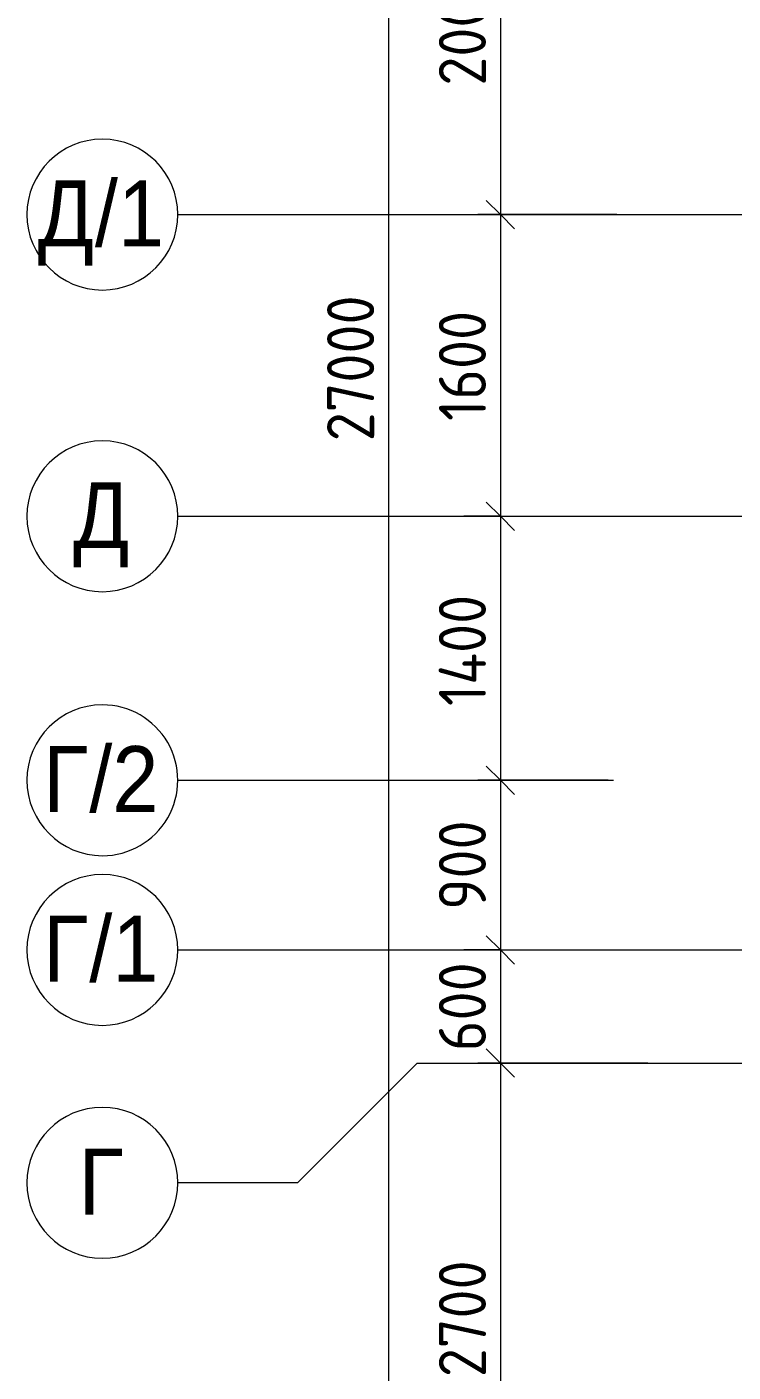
# Model space of a CAD drawing. Header units: millimetres. Extents: x -4060 to 187734, y -8553 to 29000.
# Drawn here: x -4060 to -315, y 8861 to 15996 of the extents above; entities that cross this region are included whole.
import ezdxf

# ---------------------------------------------------------------- set-up
doc = ezdxf.new("R2010")
doc.units = ezdxf.units.MM
doc.linetypes.add('Осевая', pattern=[3175, 635, -476.25, 1587.5, -476.25])
for name, color, linetype, lineweight in [('A-ANNO-DIMS', 7, 'Continuous', 9), ('A-ANNO-DIMS-100', 7, 'Continuous', 9), ('Оси', 7, 'Continuous', 9), ('Оси-1', 7, 'Continuous', 20), ('Оси-2', 7, 'Осевая', 9)]:
    doc.layers.add(name, color=color, linetype=linetype, lineweight=lineweight)
doc.styles.add('Arial', font='arial.ttf', dxfattribs={"width": 0.9, "height": 350})
doc.styles.add('ISOCPEUR', font='isocpeur.ttf', dxfattribs={"width": 0.9, "height": 250})
doc.dimstyles.new('ISO-2_5_0_9К_БОЛЬШОЙ', dxfattribs={"dimscale": 304.8, "dimtxt": 248.995294, "dimasz": 0.492126, "dimexe": 0.393701, "dimexo": 0.984252, "dimgap": 0, "dimtad": 1, "dimdec": 0, "dimrnd": 10, "dimzin": 0, "dimdsep": 46, "dimtxsty": 'ISOCPEUR', "dimblk1": 'OBLIQUE', "dimblk2": 'OBLIQUE', "dimsah": 1, "dimcen": 0.09, "dimdle": 0.393701, "dimazin": 0, "dimtfac": 1, "dimtdec": 4, "dimtix": 1, "dimtmove": 0, "dimatfit": 3, "dimfxl": 1, "dimtvp": 1, "dimtolj": 1, "dimtzin": 0, "dimarcsym": 2})
doc.dimstyles.new('ISO-2_5_0_9К_БОЛЬШОЙ_1', dxfattribs={"dimscale": 304.8, "dimtxt": 248.995294, "dimasz": 0.492126, "dimexe": 0.393701, "dimexo": 0.984252, "dimgap": 0, "dimtad": 1, "dimdec": 0, "dimrnd": 10, "dimzin": 0, "dimdsep": 46, "dimtxsty": 'ISOCPEUR', "dimblk1": 'OBLIQUE', "dimblk2": 'OBLIQUE', "dimsah": 1, "dimcen": 0.09, "dimdle": 0.393701, "dimazin": 0, "dimtfac": 1, "dimtdec": 4, "dimtix": 1, "dimtmove": 2, "dimatfit": 3, "dimfxl": 1, "dimtvp": 1, "dimtolj": 1, "dimtzin": 0, "dimarcsym": 2})

# ---------------------------------------------------------------- blocks, each defined once
blk = doc.blocks.new('Ось сетки - D8-29747960-План отделки стен 1 этажа в осях 1-12')
at = {"layer": 'Оси-1'}
for start, end in [(360, 180), (180, 360)]:
    blk.add_arc((0, 0), 4, start, end, dxfattribs=at)
blk = doc.blocks.new('DIMBLOCK17-План отделки стен 1 этажа в осях 1-12')
at = {"layer": 'A-ANNO-DIMS-100', "lineweight": 20}
for p, q in [((-1549.2, 17000), (-1624.2, 17075)), ((-1549.2, 17000), (-1474.2, 16925)), ((-1549.2, 15000), (-1624.2, 15075)), ((-1549.2, 15000), (-1474.2, 14925))]:
    blk.add_line(p, q, dxfattribs=at)
at = {"layer": 'A-ANNO-DIMS-100'}
for p, q in [((-1743.1, 17000), (-1429.2, 17000)), ((-1549.2, 17000), (-1743.1, 17000)), ((-1549.2, 17000), (-1549.2, 15000)), ((-931.8, 15000), (-1669.2, 15000)), ((-1549.2, 15000), (-931.8, 15000))]:
    blk.add_line(p, q, dxfattribs=at)
at = {"layer": 'A-ANNO-DIMS-100', "color": 0, "insert": (-1875.8, 15684), "char_height": 250, "width": 758.478, "attachment_point": 1, "rotation": 90, "line_spacing_factor": 1.149209, "style": 'ISOCPEUR'}
blk.add_mtext('2000', dxfattribs=at)
blk = doc.blocks.new('_Oblique')
at = {"color": 0, "linetype": 'ByBlock', "lineweight": -2}
blk.add_line((-0.5, -0.5), (0.5, 0.5), dxfattribs=at)
blk = doc.blocks.new('DIMBLOCK18-План отделки стен 1 этажа в осях 1-12')
at = {"layer": 'A-ANNO-DIMS-100', "lineweight": 20}
for p, q in [((-1549.2, 15000), (-1624.2, 15075)), ((-1549.2, 15000), (-1474.2, 14925)), ((-1549.2, 13400), (-1624.2, 13475)), ((-1549.2, 13400), (-1474.2, 13325))]:
    blk.add_line(p, q, dxfattribs=at)
at = {"layer": 'A-ANNO-DIMS-100'}
for p, q in [((-931.8, 15000), (-1669.2, 15000)), ((-1549.2, 15000), (-1549.2, 13400)), ((-1549.2, 15000), (-931.8, 15000)), ((-1743.1, 13400), (-1429.2, 13400)), ((-1549.2, 13400), (-1743.1, 13400))]:
    blk.add_line(p, q, dxfattribs=at)
at = {"layer": 'A-ANNO-DIMS-100', "color": 0, "insert": (-1875.8, 13905.5), "char_height": 250, "width": 706.764, "attachment_point": 1, "rotation": 90, "line_spacing_factor": 1.149209, "style": 'ISOCPEUR'}
blk.add_mtext('1600', dxfattribs=at)
blk = doc.blocks.new('DIMBLOCK19-План отделки стен 1 этажа в осях 1-12')
at = {"layer": 'A-ANNO-DIMS-100', "lineweight": 20}
for p, q in [((-1549.2, 13400), (-1624.2, 13475)), ((-1549.2, 13400), (-1474.2, 13325)), ((-1549.2, 12000), (-1624.2, 12075)), ((-1549.2, 12000), (-1474.2, 11925))]:
    blk.add_line(p, q, dxfattribs=at)
at = {"layer": 'A-ANNO-DIMS-100'}
for p, q in [((-1743.1, 13400), (-1429.2, 13400)), ((-1549.2, 13400), (-1743.1, 13400)), ((-1549.2, 13400), (-1549.2, 12000)), ((-978.6, 12000), (-1669.2, 12000)), ((-1549.2, 12000), (-978.6, 12000))]:
    blk.add_line(p, q, dxfattribs=at)
at = {"layer": 'A-ANNO-DIMS-100', "color": 0, "insert": (-1875.8, 12393.5), "char_height": 250, "width": 735.494, "attachment_point": 1, "rotation": 90, "line_spacing_factor": 1.149209, "style": 'ISOCPEUR'}
blk.add_mtext('1400', dxfattribs=at)
blk = doc.blocks.new('DIMBLOCK20-План отделки стен 1 этажа в осях 1-12')
at = {"layer": 'A-ANNO-DIMS-100', "lineweight": 20}
for p, q in [((-1549.2, 12000), (-1624.2, 12075)), ((-1549.2, 12000), (-1474.2, 11925)), ((-1549.2, 11100), (-1624.2, 11175)), ((-1549.2, 11100), (-1474.2, 11025))]:
    blk.add_line(p, q, dxfattribs=at)
at = {"layer": 'A-ANNO-DIMS-100'}
for p, q in [((-978.6, 12000), (-1669.2, 12000)), ((-1549.2, 12000), (-1549.2, 11100)), ((-1549.2, 12000), (-978.6, 12000)), ((-1743.1, 11100), (-1429.2, 11100)), ((-1549.2, 11100), (-1743.1, 11100))]:
    blk.add_line(p, q, dxfattribs=at)
at = {"layer": 'A-ANNO-DIMS-100', "color": 0, "insert": (-1875.8, 11313), "char_height": 250, "width": 568.858, "attachment_point": 1, "rotation": 90, "line_spacing_factor": 1.149209, "style": 'ISOCPEUR'}
blk.add_mtext('900', dxfattribs=at)
blk = doc.blocks.new('DIMBLOCK21-План отделки стен 1 этажа в осях 1-12')
at = {"layer": 'A-ANNO-DIMS-100', "lineweight": 20}
for p, q in [((-1549.2, 11100), (-1624.2, 11175)), ((-1549.2, 11100), (-1474.2, 11025)), ((-1549.2, 10500), (-1624.2, 10575)), ((-1549.2, 10500), (-1474.2, 10425))]:
    blk.add_line(p, q, dxfattribs=at)
at = {"layer": 'A-ANNO-DIMS-100'}
for p, q in [((-1743.1, 11100), (-1429.2, 11100)), ((-1549.2, 11100), (-1743.1, 11100)), ((-1549.2, 11100), (-1549.2, 10500)), ((-768, 10500), (-1669.2, 10500)), ((-1549.2, 10500), (-768, 10500))]:
    blk.add_line(p, q, dxfattribs=at)
at = {"layer": 'A-ANNO-DIMS-100', "color": 0, "insert": (-1875.8, 10563), "char_height": 250, "width": 568.858, "attachment_point": 1, "rotation": 90, "line_spacing_factor": 1.149209, "style": 'ISOCPEUR'}
blk.add_mtext('600', dxfattribs=at)
blk = doc.blocks.new('DIMBLOCK22-План отделки стен 1 этажа в осях 1-12')
at = {"layer": 'A-ANNO-DIMS-100', "lineweight": 20}
for p, q in [((-1549.2, 10500), (-1624.2, 10575)), ((-1549.2, 10500), (-1474.2, 10425)), ((-1549.2, 7800), (-1624.2, 7875)), ((-1549.2, 7800), (-1474.2, 7725))]:
    blk.add_line(p, q, dxfattribs=at)
at = {"layer": 'A-ANNO-DIMS-100'}
for p, q in [((-768, 10500), (-1669.2, 10500)), ((-1549.2, 10500), (-1549.2, 7800)), ((-1549.2, 10500), (-768, 10500)), ((-1743.1, 7800), (-1429.2, 7800)), ((-1549.2, 7800), (-1743.1, 7800))]:
    blk.add_line(p, q, dxfattribs=at)
at = {"layer": 'A-ANNO-DIMS-100', "color": 0, "insert": (-1875.8, 8834), "char_height": 250, "width": 758.478, "attachment_point": 1, "rotation": 90, "line_spacing_factor": 1.149209, "style": 'ISOCPEUR'}
blk.add_mtext('2700', dxfattribs=at)
blk = doc.blocks.new('DIMBLOCK25-План отделки стен 1 этажа в осях 1-12')
at = {"layer": 'A-ANNO-DIMS-100'}
for p, q in [((-2142.1, 27120), (-2142.1, -120)), ((-2336, 27000), (-2022.1, 27000)), ((-2142.1, 27000), (-2336, 27000)), ((-2336, 0), (-2022.1, 0)), ((-2142.1, 0), (-2336, 0))]:
    blk.add_line(p, q, dxfattribs=at)
at = {"layer": 'A-ANNO-DIMS-100', "lineweight": 20}
for p, q in [((-2142.1, 27000), (-2217.1, 27075)), ((-2142.1, 27000), (-2067.1, 26925)), ((-2142.1, 0), (-2217.1, 75)), ((-2142.1, 0), (-2067.1, -75))]:
    blk.add_line(p, q, dxfattribs=at)
at = {"layer": 'A-ANNO-DIMS-100', "color": 0, "insert": (-2468.7, 13797.8), "char_height": 250, "width": 948.097, "attachment_point": 1, "rotation": 90, "line_spacing_factor": 1.149209, "style": 'ISOCPEUR'}
blk.add_mtext('27000', dxfattribs=at)

msp = doc.modelspace()

# ---------------------------------------------------------------- linework, layer by layer
at = {"layer": 'Оси'}
for p, q in [((-3260.2, 15000), (-760.2, 15000)), ((-3260.2, 13400), (-760.2, 13400)), ((-3260.2, 12000), (-2130.5, 12000)), ((-2079.7, 12000), (-950, 12000)), ((-3260.2, 11100), (-760.2, 11100)), ((-1990.2, 10500), (-2625.2, 9865)), ((-1990.2, 10500), (509.8, 10500)), ((-2625.2, 9865), (-3260.2, 9865))]:
    msp.add_line(p, q, dxfattribs=at)
at = {"layer": 'Оси-2'}
for p, q in [((-760.2, 15000), (35390, 15000)), ((-760.2, 13400), (35390, 13400)), ((-2130.5, 12000), (-2079.7, 12000)), ((-760.2, 11100), (35990, 11100))]:
    msp.add_line(p, q, dxfattribs=at)

# ---------------------------------------------------------------- block references
at = {"layer": 'Оси-1', "xscale": 99.99999999999993, "yscale": 99.99999999999993, "zscale": 99.99999999999993}
for p, rotation in [((-3660.2, 15000), 269.9999999999994), ((-3660.2, 13400), 269.9999999999994), ((-3660.2, 12000), 269.9999999999995), ((-3660.2, 11100), 269.9999999999994), ((-3660.2, 9865), 269.9999999999994)]:
    msp.add_blockref('Ось сетки - D8-29747960-План отделки стен 1 этажа в осях 1-12', p, dxfattribs=dict(at, rotation=rotation))

# ---------------------------------------------------------------- texts
at = {"layer": 'Оси', "char_height": 350, "attachment_point": 1, "style": 'Arial'}
for s, insert, width in [('/1', (-3699.8, 15181), 454.557), ('\\fArial|b0|i0|c204|p34|;\\W.9;Д', (-4003.4, 15181), 367.975), ('\\fArial|b0|i0|c204|p34|;\\W.9;Д', (-3815.7, 13581), 367.975), ('\\fArial|b0|i0|c204|p34|;\\W.9;Г', (-3973.7, 12181), 295.823), ('/2', (-3729.6, 12181), 454.557), ('\\fArial|b0|i0|c204|p34|;\\W.9;Г', (-3973.7, 11281), 295.823), ('/1', (-3729.6, 11281), 454.557), ('\\fArial|b0|i0|c204|p34|;\\W.9;Г', (-3786, 10046), 295.823)]:
    msp.add_mtext(s, dxfattribs=dict(at, insert=insert, width=width))

# ---------------------------------------------------------------- dimensions: what is measured, and where the dimension line sits
at = {"layer": 'A-ANNO-DIMS'}
dim = msp.add_linear_dim(base=(-2142.1, 0), p1=(-2036, 27000), p2=(-2036, 0), angle=90, dimstyle='ISO-2_5_0_9К_БОЛЬШОЙ_1', override={"dimpost": '<>', "dimfxl": 26999.999823}, dxfattribs=at)
dim.commit()
dim.dimension.update_dxf_attribs({"geometry": 'DIMBLOCK25-План отделки стен 1 этажа в осях 1-12', "text_midpoint": (-2302, 14271.8), "dimtype": 160, "text_rotation": 90})
for base, p1, p2, override, picture, middle in [((-1549.2, 15000), (-1443.1, 17000), (-631.8, 15000), {"dimpost": '<>', "dimfxl": 2158.300507}, 'DIMBLOCK17-План отделки стен 1 этажа в осях 1-12', (-1674.2, 16000)), ((-1549.2, 13400), (-631.8, 15000), (-1443.1, 13400), {"dimpost": '<>', "dimfxl": 1793.951164}, 'DIMBLOCK18-План отделки стен 1 этажа в осях 1-12', (-1674.2, 14200)), ((-1549.2, 12000), (-1443.1, 13400), (-678.6, 12000), {"dimpost": '<>', "dimfxl": 1595.159228}, 'DIMBLOCK19-План отделки стен 1 этажа в осях 1-12', (-1674.2, 12700)), ((-1549.2, 11100), (-678.6, 12000), (-1443.1, 11100), {"dimpost": '<>', "dimfxl": 1180.903458}, 'DIMBLOCK20-План отделки стен 1 этажа в осях 1-12', (-1674.2, 11550)), ((-1549.2, 10500), (-1443.1, 11100), (-468, 10500), {"dimpost": '<>', "dimfxl": 1144.89409}, 'DIMBLOCK21-План отделки стен 1 этажа в осях 1-12', (-1674.2, 10800)), ((-1549.2, 7800), (-468, 10500), (-1443.1, 7800), {"dimpost": '<>', "dimfxl": 2870.67631}, 'DIMBLOCK22-План отделки стен 1 этажа в осях 1-12', (-1674.2, 9150))]:
    dim = msp.add_linear_dim(base=base, p1=p1, p2=p2, angle=90, dimstyle='ISO-2_5_0_9К_БОЛЬШОЙ', override=override, dxfattribs=at)
    dim.commit()
    dim.dimension.update_dxf_attribs({"geometry": picture, "text_midpoint": middle})

doc.saveas('drawing.dxf')
